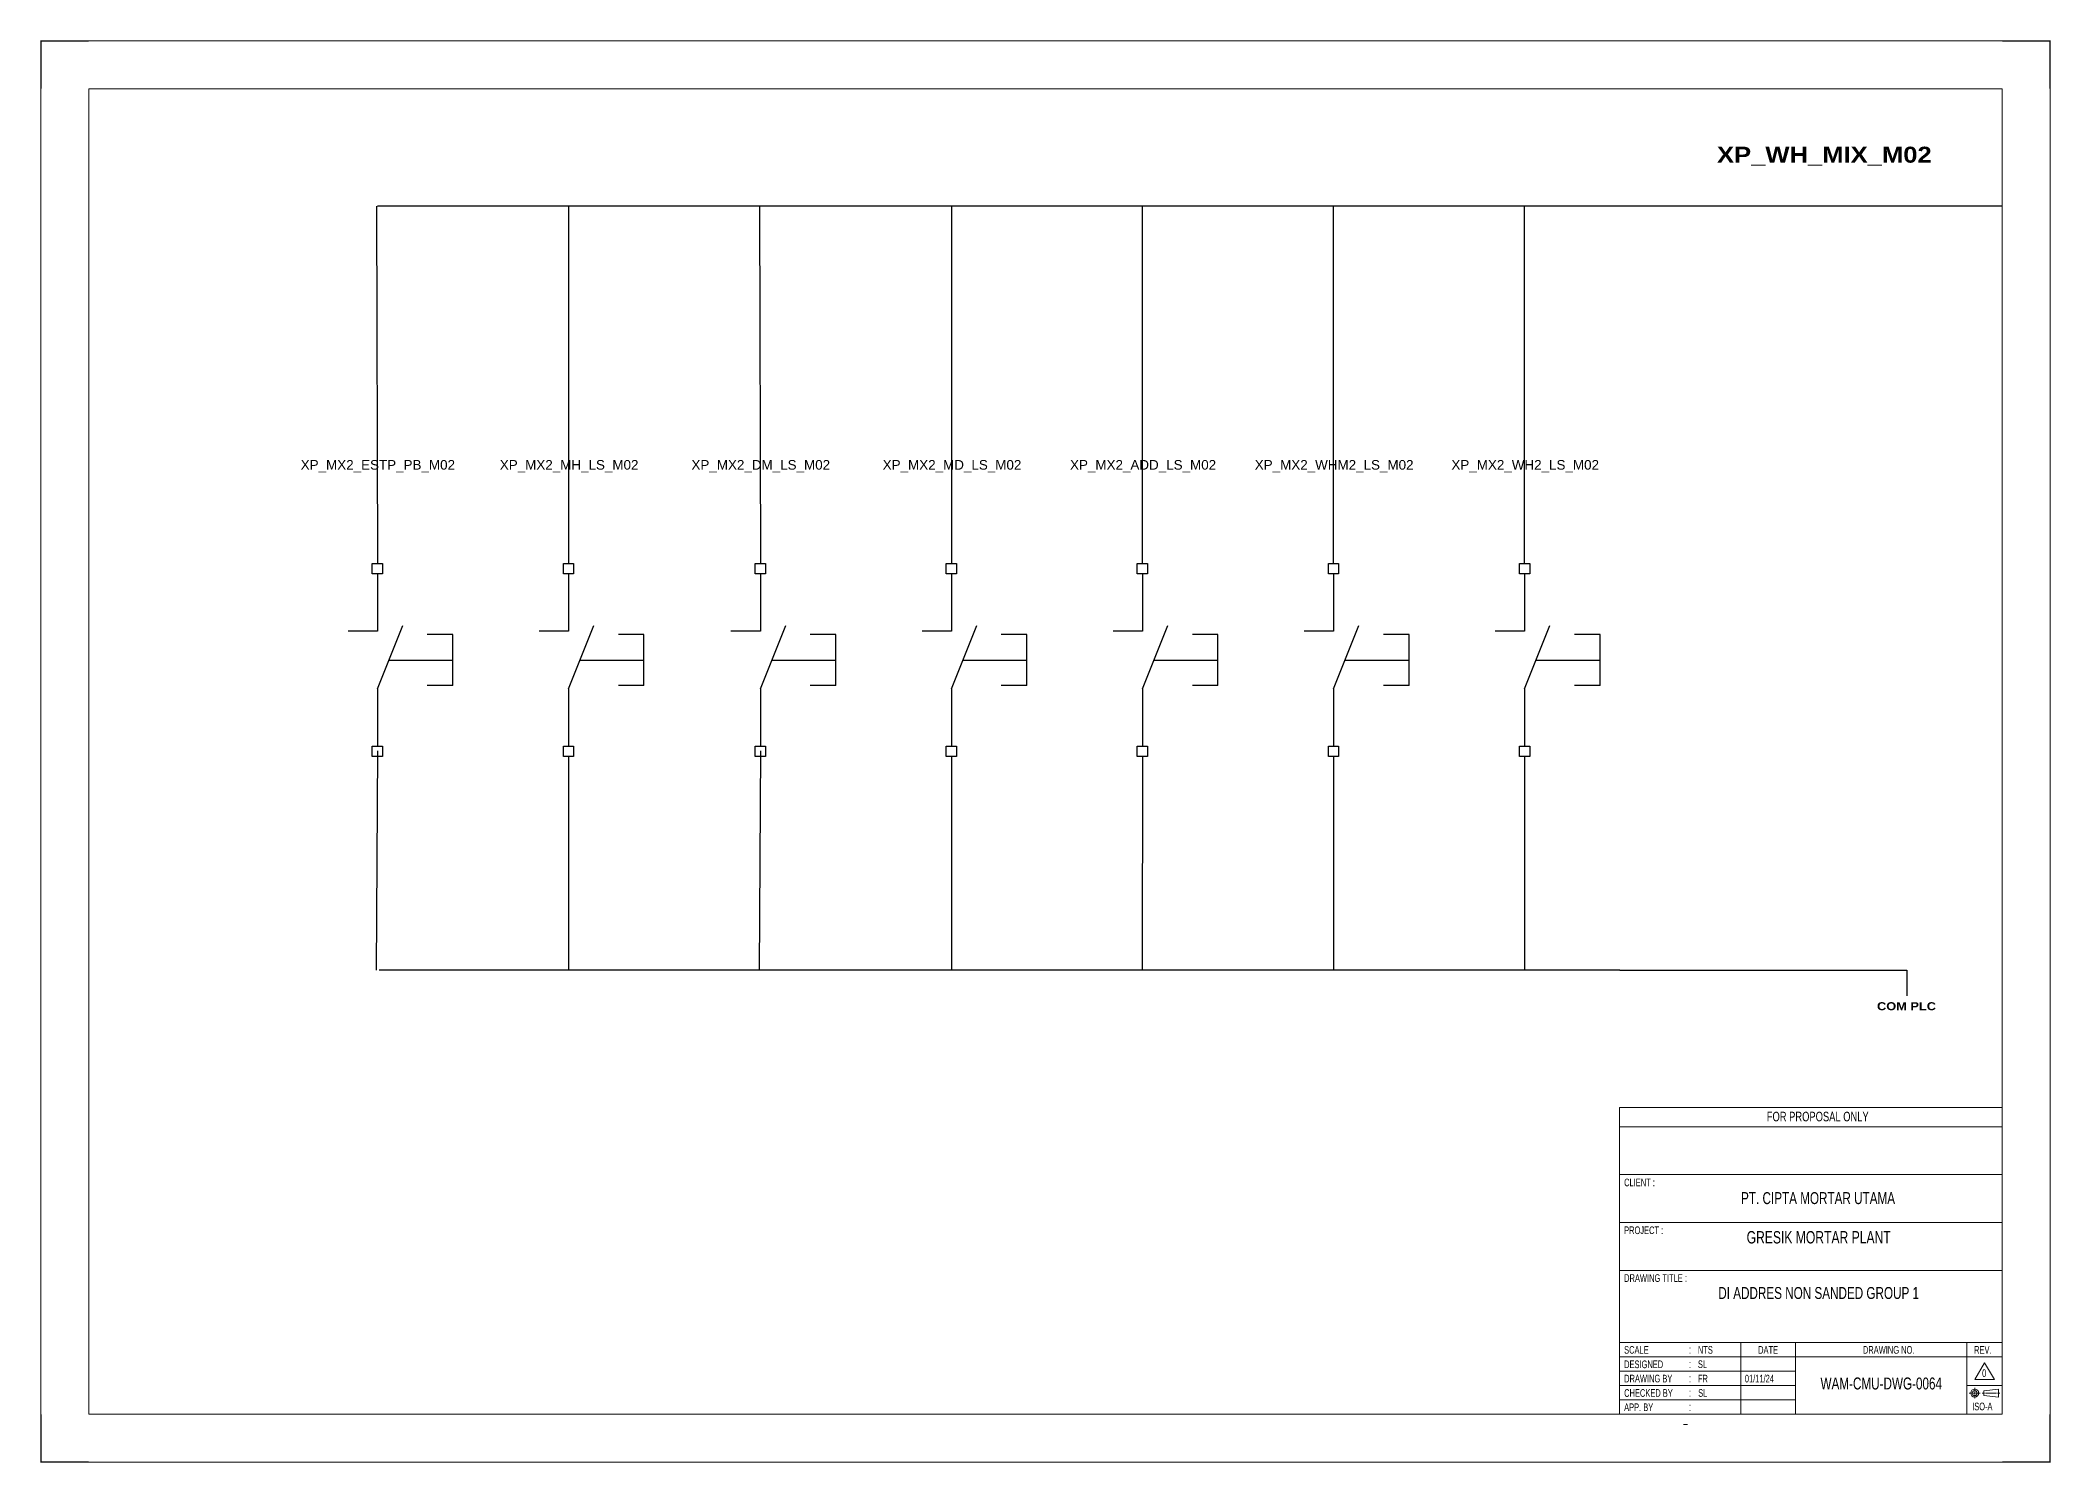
# Model space of a CAD drawing. Header units: centimetres. Extents: x -30014 to 38541, y 15960 to 46751.
# Drawn here: x -14408 to -8126, y 33853 to 38297 of the extents above; entities that cross this region are included whole.
import ezdxf
from ezdxf.enums import TextEntityAlignment as Align

# ---------------------------------------------------------------- set-up
doc = ezdxf.new("R2010")
doc.units = ezdxf.units.CM
doc.header["$MEASUREMENT"] = 0
doc.linetypes.add('CENTER', pattern=[2, 1.25, -0.25, 0.25, -0.25])
for name, color, linetype in [('1', 7, 'Continuous'), ('Etiket-Line-L', 7, 'Continuous'), ('EtIket-Line-S', 2, 'Continuous'), ('Etiket-Text-List0', 2, 'Continuous'), ('Etiket-Text-List1', 3, 'Continuous'), ('Etiket-Text-List2', 1, 'Continuous')]:
    doc.layers.add(name, color=color, linetype=linetype)
for name, color, linetype, lineweight in [('Center_line', 2, 'CENTER', 5), ('Etiket', 7, 'Continuous', 5), ('Object', 4, 'Continuous', 25)]:
    doc.layers.add(name, color=color, linetype=linetype, lineweight=lineweight)
doc.styles.add('Bold', font='ariblk.ttf', dxfattribs={"height": 25.4})
doc.styles.add('DIM', font='romans', dxfattribs={"height": 6.096})
doc.styles.get("Standard").update_dxf_attribs({"font": 'arial.ttf'})

# ---------------------------------------------------------------- blocks, each defined once
blk = doc.blocks.new('x5 Out Line')
at = {"const_width": 0.3}
for points in [[(9.65, 286.71), (0, 286.71), (0, 277.06)], [(405.45, 277.06), (405.45, 286.71), (395.8, 286.71)], [(0, 9.65), (0, 0), (9.65, 0)], [(405.45, 9.65), (405.45, 0), (395.8, 0)]]:
    blk.add_lwpolyline(points, dxfattribs=at)
at = {"lineweight": 15}
blk.add_lwpolyline([(395.8, 9.65), (395.8, 277.06), (9.65, 277.06), (9.65, 9.65)], close=True, dxfattribs=at)
at = {"layer": 'EtIket-Line-S', "lineweight": 9, "ltscale": 0.5}
blk.add_lwpolyline([(0, 0), (405.45, 0), (405.45, 286.71), (0, 286.71)], close=True, dxfattribs=at)
blk = doc.blocks.new('A$C6CDB76E5')
at = {"lineweight": 15}
for p, q in [((-196.2, 0), (-196.2, 157.1)), ((-196.2, 157.1), (0, 157.1)), ((0, 0), (0, 157.1)), ((-196.2, 147.3), (0, 147.3)), ((-196.2, 122.8), (0, 122.8)), ((-196.2, 98.2), (0, 98.2)), ((-196.2, 73.7), (0, 73.7)), ((-196.2, 36.8), (0, 36.8)), ((-134, 0), (-134, 36.8)), ((-105.9, 0), (-105.9, 36.8)), ((-18.1, 0), (-18.1, 36.8)), ((-196.2, 29.4), (0, 29.4)), ((-196.2, 22.1), (-105.9, 22.1)), ((-196.2, 14.7), (-105.9, 14.7)), ((-18.1, 14.7), (0, 14.7)), ((-196.2, 7.4), (-105.9, 7.4))]:
    blk.add_line(p, q, dxfattribs=at)
at = {"layer": 'Center_line', "lineweight": 13}
for p, q in [((-16.9, 10.8), (-11.3, 10.8)), ((-14.1, 13.5), (-14.1, 8)), ((-10.3, 10.8), (-1.2, 10.8))]:
    blk.add_line(p, q, dxfattribs=at)
at = {"layer": 'Etiket-Line-L', "lineweight": 15}
for p, q in [((0, 0), (0, 122.6)), ((-196.2, 0), (0, 0))]:
    blk.add_line(p, q, dxfattribs=at)
blk.add_lwpolyline([(-9, 26.4), (-4, 17.7), (-14.1, 17.7)], close=True, dxfattribs=at)
at = {"layer": 'Object', "lineweight": 15}
blk.add_lwpolyline([(-9.5, 9.5), (-1.9, 8.7), (-1.9, 12.8), (-9.5, 12)], close=True, dxfattribs=at)
for radius in [2.03, 1.27]:
    blk.add_circle((-14.1, 10.8), radius, dxfattribs=at)
at = {"layer": '1', "color": 3, "lineweight": 9, "width": 0.7}
blk.add_text('ISO-A', height=3.91, dxfattribs=at).set_placement((-15.4, 2))
at = {"layer": 'Etiket-Text-List0', "lineweight": 13, "width": 0.7}
for s, height, p in [('CLIENT :', 3.92, (-193.8, 116.8)), ('PROJECT :', 3.92, (-193.8, 92.3)), ('DRAWING TITLE :', 3.923, (-193.8, 67.8)), ('SCALE', 3.92, (-193.8, 31)), (':', 4.17, (-160.6, 31)), ('DATE', 3.92, (-125.1, 31)), ('DRAWING NO.', 3.923, (-71.4, 31)), ('REV.', 3.92, (-14.4, 31)), ('DESIGNED', 3.92, (-193.8, 23.6)), (':', 4.17, (-160.6, 23.6)), ('CHECKED BY ', 3.923, (-193.8, 8.9)), ('DRAWING BY', 3.92, (-193.8, 16.3)), (':', 4.17, (-160.6, 16.3)), (':', 4.17, (-160.6, 8.9)), ('APP. BY ', 3.92, (-193.8, 1.6)), (':', 4.17, (-160.6, 1.6))]:
    blk.add_text(s, height=height, dxfattribs=at).set_placement(p)
at = {"layer": 'Etiket-Text-List1', "lineweight": 9, "width": 0.7}
for tag, p in [('1:XXXX', (-156, 31)), ('EN', (-156, 23.6)), ('DD/MM/YY', (-131.3, 23.6)), ('1', (-10.3, 19.1)), ('EN', (-156, 16.3)), ('EN', (-155.8, 8.9)), ('DD/MM/YY', (-131.3, 16.3)), ('DD/MM/YY', (-131.3, 8.9)), ('EN', (-155.7, 1.6)), ('DD/MM/YY', (-131.3, 1.6))]:
    blk.add_attdef(tag, p, '', height=3.92, dxfattribs=at)
at = {"layer": 'Etiket-Text-List2', "lineweight": 13, "width": 0.7}
for tag, height, p in [('FOR FABRICATION', 4.9, (-94.6, 150.1)), ('CLIENT_NAME', 6.13, (-94.1, 107.7)), ('PROJECT_1', 4.9, (-94.1, 87.5)), ('PROJECT_2', 4.9, (-94.1, 79.2)), ('DRAWING_TITLE1', 6.13, (-94.1, 59)), ('DRAWING_TITLE2', 6.13, (-94.1, 49.9)), ('DRAWING_TITLE3', 6.13, (-94.1, 40.1)), ('LDP-X-XXX-AR-01', 6.13, (-62, 12.7))]:
    blk.add_attdef(tag, text='', height=height, dxfattribs=at).set_placement(p, align=Align.CENTER)

msp = doc.modelspace()

# ---------------------------------------------------------------- linework, layer by layer
at = {"color": 146, "ltscale": 50, "true_color": 0x105689}
for p, q in [((-13357.2, 37778.6), (-13354.8, 36661.5)), ((-12757.8, 37778.6), (-13354.8, 37778.6)), ((-12160.8, 37778.6), (-12757.8, 37778.6)), ((-12757.8, 37778.6), (-12757.8, 36661.5)), ((-12160.8, 37778.6), (-12158.3, 36661.5)), ((-11859.8, 37778.6), (-12160.8, 37778.6)), ((-11262.8, 37778.6), (-11859.8, 37778.6)), ((-11561.3, 37778.6), (-11561.3, 36661.5)), ((-10665.8, 37778.6), (-11262.8, 37778.6)), ((-10964.3, 36661.5), (-10964.3, 37778.6)), ((-10068.8, 37778.6), (-10665.8, 37778.6)), ((-10367.3, 36661.5), (-10367.3, 37778.6)), ((-9471.8, 37778.6), (-10068.8, 37778.6)), ((-9770.3, 36661.5), (-9770.3, 37778.6)), ((-8874.8, 37778.6), (-9471.8, 37778.6)), ((-8277.8, 37778.6), (-8874.8, 37778.6)), ((-13354.8, 36076.2), (-13358.8, 35391.4)), ((-12158.3, 36076.2), (-12162.3, 35391.4)), ((-12757.8, 36059.1), (-12757.8, 35391.4)), ((-11561.3, 36059.1), (-11561.3, 35391.4)), ((-10964.3, 36059.1), (-10965.1, 35391.4)), ((-10367.3, 36059.1), (-10367.3, 35391.4)), ((-9770.3, 36059.1), (-9770.3, 35391.4)), ((-12752.5, 35391.4), (-13349.5, 35391.4)), ((-12155.5, 35391.4), (-12752.5, 35391.4)), ((-11862.8, 35391.4), (-12162.3, 35391.4)), ((-10667.8, 35391.4), (-11862.8, 35391.4)), ((-9472.8, 35391.4), (-10667.8, 35391.4)), ((-10667.8, 35391.4), (-10667.8, 35391.4)), ((-9472.8, 35391.4), (-8576.3, 35391.4)), ((-8576.3, 35391.4), (-8576.3, 35311.4))]:
    msp.add_line(p, q, dxfattribs=at)
at = {"ltscale": 50}
for p, q in [((-13354.8, 36629.5), (-13354.8, 36450.1)), ((-12757.8, 36629.5), (-12757.8, 36450.1)), ((-12158.3, 36629.5), (-12158.3, 36450.1)), ((-11561.3, 36629.5), (-11561.3, 36450.1)), ((-10964.3, 36629.5), (-10964.3, 36450.1)), ((-10367.3, 36629.5), (-10367.3, 36450.1)), ((-9770.3, 36629.5), (-9770.3, 36450.1)), ((-13354.8, 36270.6), (-13354.8, 36091.1)), ((-12757.8, 36270.6), (-12757.8, 36091.1)), ((-12158.3, 36270.6), (-12158.3, 36091.1)), ((-11561.3, 36270.6), (-11561.3, 36091.1)), ((-10964.3, 36270.6), (-10964.3, 36091.1)), ((-10367.3, 36270.6), (-10367.3, 36091.1)), ((-9770.3, 36270.6), (-9770.3, 36091.1))]:
    msp.add_line(p, q, dxfattribs=at)
at = {"ltscale": 500}
for p, q in [((-13354.8, 36450.1), (-13446.6, 36450.1)), ((-13354.8, 36270.6), (-13275.5, 36468.6)), ((-13118.9, 36440.3), (-13198.9, 36440.3)), ((-13118.9, 36280.3), (-13118.9, 36440.3)), ((-12757.8, 36450.1), (-12849.6, 36450.1)), ((-12757.8, 36270.6), (-12678.5, 36468.6)), ((-12521.9, 36440.3), (-12601.9, 36440.3)), ((-12521.9, 36280.3), (-12521.9, 36440.3)), ((-12158.3, 36450.1), (-12250.1, 36450.1)), ((-12158.3, 36270.6), (-12079.1, 36468.6)), ((-11922.4, 36440.3), (-12002.4, 36440.3)), ((-11922.4, 36280.3), (-11922.4, 36440.3)), ((-11561.3, 36450.1), (-11653.1, 36450.1)), ((-11561.3, 36270.6), (-11482.1, 36468.6)), ((-11325.4, 36440.3), (-11405.4, 36440.3)), ((-11325.4, 36280.3), (-11325.4, 36440.3)), ((-10964.3, 36450.1), (-11056.1, 36450.1)), ((-10964.3, 36270.6), (-10885.1, 36468.6)), ((-10728.4, 36440.3), (-10808.4, 36440.3)), ((-10728.4, 36280.3), (-10728.4, 36440.3)), ((-10367.3, 36450.1), (-10459.1, 36450.1)), ((-10367.3, 36270.6), (-10288.1, 36468.6)), ((-10131.4, 36440.3), (-10211.4, 36440.3)), ((-10131.4, 36280.3), (-10131.4, 36440.3)), ((-9770.3, 36450.1), (-9862.1, 36450.1)), ((-9770.3, 36270.6), (-9691.1, 36468.6)), ((-9534.4, 36440.3), (-9614.4, 36440.3)), ((-9534.4, 36280.3), (-9534.4, 36440.3)), ((-13318.9, 36360.3), (-13118.9, 36360.3)), ((-12721.9, 36360.3), (-12521.9, 36360.3)), ((-12122.4, 36360.3), (-11922.4, 36360.3)), ((-11525.4, 36360.3), (-11325.4, 36360.3)), ((-10928.4, 36360.3), (-10728.4, 36360.3)), ((-10331.4, 36360.3), (-10131.4, 36360.3)), ((-9734.4, 36360.3), (-9534.4, 36360.3)), ((-13118.9, 36280.3), (-13198.9, 36280.3)), ((-12521.9, 36280.3), (-12601.9, 36280.3)), ((-11922.4, 36280.3), (-12002.4, 36280.3)), ((-11325.4, 36280.3), (-11405.4, 36280.3)), ((-10728.4, 36280.3), (-10808.4, 36280.3)), ((-10131.4, 36280.3), (-10211.4, 36280.3)), ((-9534.4, 36280.3), (-9614.4, 36280.3))]:
    msp.add_line(p, q, dxfattribs=at)
for points in [[(-13338.8, 36629.5), (-13370.8, 36629.5), (-13370.8, 36661.5), (-13338.8, 36661.5)], [(-12741.8, 36629.5), (-12773.8, 36629.5), (-12773.8, 36661.5), (-12741.8, 36661.5)], [(-12142.3, 36629.5), (-12174.3, 36629.5), (-12174.3, 36661.5), (-12142.3, 36661.5)], [(-11545.3, 36629.5), (-11577.3, 36629.5), (-11577.3, 36661.5), (-11545.3, 36661.5)], [(-10948.3, 36629.5), (-10980.3, 36629.5), (-10980.3, 36661.5), (-10948.3, 36661.5)], [(-10351.3, 36629.5), (-10383.3, 36629.5), (-10383.3, 36661.5), (-10351.3, 36661.5)], [(-9754.3, 36629.5), (-9786.3, 36629.5), (-9786.3, 36661.5), (-9754.3, 36661.5)], [(-13338.8, 36059.1), (-13370.8, 36059.1), (-13370.8, 36091.1), (-13338.8, 36091.1)], [(-12741.8, 36059.1), (-12773.8, 36059.1), (-12773.8, 36091.1), (-12741.8, 36091.1)], [(-12142.3, 36059.1), (-12174.3, 36059.1), (-12174.3, 36091.1), (-12142.3, 36091.1)], [(-11545.3, 36059.1), (-11577.3, 36059.1), (-11577.3, 36091.1), (-11545.3, 36091.1)], [(-10948.3, 36059.1), (-10980.3, 36059.1), (-10980.3, 36091.1), (-10948.3, 36091.1)], [(-10351.3, 36059.1), (-10383.3, 36059.1), (-10383.3, 36091.1), (-10351.3, 36091.1)], [(-9754.3, 36059.1), (-9786.3, 36059.1), (-9786.3, 36091.1), (-9754.3, 36091.1)]]:
    msp.add_lwpolyline(points, close=True, dxfattribs=at)

# ---------------------------------------------------------------- block references
at = {"layer": 'Etiket', "lineweight": 0}
ref = msp.add_blockref('A$C6CDB76E5', (-8277.8, 34004.4), dxfattribs=dict(at, xscale=6.095870930054101, yscale=6.095870930054101, zscale=6.095870930054101))
ref.add_attrib('FOR FABRICATION', 'FOR PROPOSAL ONLY', dxfattribs={"layer": 'Etiket-Text-List2', "lineweight": 13, "height": 29.894, "width": 0.7}).set_placement((-8854.2, 34919.3), align=Align.CENTER)
ref.add_attrib('CLIENT_NAME', 'PT. CIPTA MORTAR UTAMA', dxfattribs={"layer": 'Etiket-Text-List2', "lineweight": 13, "height": 37.368, "width": 0.7}).set_placement((-8853.2, 34660.7), align=Align.CENTER)
ref.add_attrib('PROJECT_1', 'GRESIK MORTAR PLANT', dxfattribs={"layer": 'Etiket-Text-List2', "lineweight": 13, "height": 38.709, "width": 0.7}).set_placement((-8851.3, 34537.7), align=Align.CENTER)
ref.add_attrib('DRAWING_TITLE1', 'DI ADDRES NON SANDED GROUP 1', dxfattribs={"layer": 'Etiket-Text-List2', "lineweight": 13, "height": 37.368, "width": 0.7}).set_placement((-8851.3, 34364.3), align=Align.CENTER)
ref.add_attrib('1:XXXX', 'NTS', (-9228.7, 34193.3), dxfattribs={"layer": 'Etiket-Text-List1', "lineweight": 13, "height": 23.92, "width": 0.7})
ref.add_attrib('EN', 'SL', (-9228.7, 34148.5), dxfattribs={"layer": 'Etiket-Text-List1', "lineweight": 13, "height": 23.92, "width": 0.7})
ref.add_attrib('EN', 'FR', (-9228.7, 34103.6), dxfattribs={"layer": 'Etiket-Text-List1', "lineweight": 13, "height": 23.92, "width": 0.7})
ref.add_attrib('DD/MM/YY', '01/11/24', (-9082, 34103.6), dxfattribs={"layer": 'Etiket-Text-List1', "lineweight": 13, "height": 23.92, "width": 0.7})
ref.add_attrib('EN', 'SL', (-9227.8, 34058.8), dxfattribs={"layer": 'Etiket-Text-List1', "lineweight": 13, "height": 23.92, "width": 0.7})
ref.add_attrib('LDP-X-XXX-AR-01', 'WAM-CMU-DWG-0064', dxfattribs={"layer": 'Etiket-Text-List2', "lineweight": 15, "height": 37.368, "width": 0.7}).set_placement((-8655.8, 34081.6), align=Align.CENTER)
ref.add_attrib('1', '0', (-8340.6, 34120.5), dxfattribs={"layer": 'Etiket-Text-List1', "lineweight": 13, "height": 23.9, "width": 0.7})
at = {"layer": 'Etiket-Line-L', "lineweight": 0}
ref = msp.add_blockref('x5 Out Line', (-14406.1, 33854.9), dxfattribs=dict(at, xscale=15.48351216233742, yscale=15.48351216233742, zscale=15.48351216233742))
ref.add_attrib('FILE_NAME', '-', (-9276, 33962.9), dxfattribs={"layer": 'Etiket-Text-List1', "lineweight": 13, "height": 21.7, "style": 'DIM', "width": 0.7})

# ---------------------------------------------------------------- texts
at = {"ltscale": 500, "style": 'Bold'}
msp.add_text('XP_WH_MIX_M02', height=50, dxfattribs=at).set_placement((-9169, 37913.9))
at = {"ltscale": 50}
for s, p in [('XP_MX2_ESTP_PB_M02', (-13353.4, 36970.1)), ('XP_MX2_MH_LS_M02', (-12755.7, 36970.1)), ('XP_MX2_DM_LS_M02', (-12156.9, 36970.1)), ('XP_MX2_MD_LS_M02', (-11559.3, 36970.1)), ('XP_MX2_ADD_LS_M02', (-10962.3, 36970.1)), ('XP_MX2_WHM2_LS_M02', (-10365.3, 36970.1)), ('XP_MX2_WH2_LS_M02', (-9768.3, 36970.1))]:
    msp.add_text(s, height=30, dxfattribs=at).set_placement(p, align=Align.MIDDLE_CENTER)
at = {"ltscale": 50, "style": 'Bold'}
msp.add_text('COM PLC', height=25, dxfattribs=at).set_placement((-8576.8, 35291.4), align=Align.TOP_CENTER)

doc.saveas('drawing.dxf')
